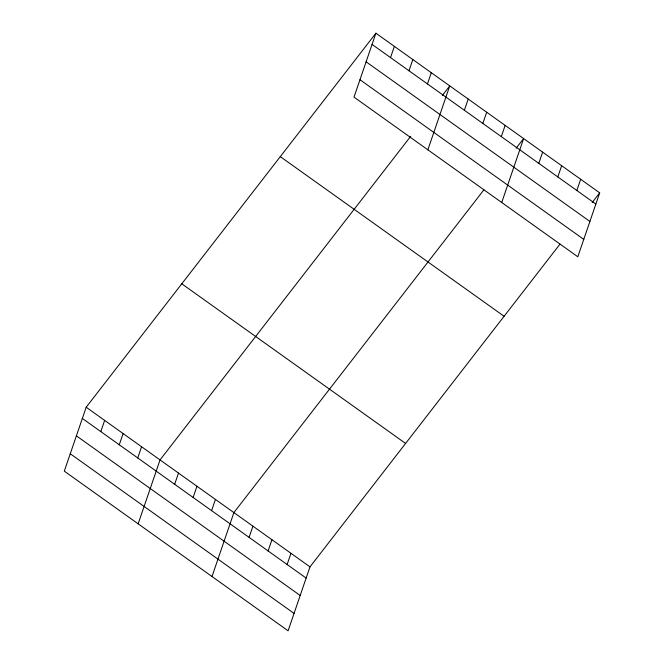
<?xml version="1.0" encoding="UTF-8"?>
<svg xmlns="http://www.w3.org/2000/svg" width="664" height="664" viewBox="0 0 664 664"><rect width="100%" height="100%" fill="white"/><g stroke="black" fill="none" stroke-linecap="round" stroke-linejoin="round"><path stroke-width="1" d="M375.899 33.2L354.012 97.127L577.813 256.777L599.7 192.842L375.899 33.2L86.187 407.223L64.3 471.158L288.101 630.8L309.988 566.873L559.968 244.144M100.803 431.617L104.646 420.395M119.271 444.789L123.114 433.567M137.73 457.961L141.573 446.739M138.153 523.838L160.041 459.911L410.642 136.377M174.665 484.297L178.5 473.083M193.124 497.469L196.967 486.247M211.592 510.641L215.427 499.419M212.007 576.518L233.894 512.591L483.882 189.862M390.523 57.585L394.366 46.372M249.075 537.384L252.918 526.162M408.991 70.757L412.825 59.544M427.45 83.93L431.293 72.716M268.098 550.954L271.941 539.732M427.865 149.807L449.76 85.88L442.307 95.5M287.122 564.524L290.965 553.303M464.377 110.274L468.22 99.052M482.844 123.446L486.687 112.224M501.303 136.61L505.146 125.396M501.727 202.495L523.614 138.568L516.16 148.18M538.794 163.352L542.637 152.139M557.818 176.923L561.661 165.709M576.842 190.493L580.685 179.272M592.255 202.462L599.7 192.842M372.064 44.422L595.865 204.064M366.105 61.81L589.906 221.461M359.971 79.73L583.772 239.38M280.291 156.629L504.101 316.272M181.787 283.802L405.596 443.444M86.187 407.223L309.988 566.873M82.344 418.444L306.146 578.087M76.385 435.841L300.186 595.484M70.251 453.761L294.052 613.403"/></g></svg>
